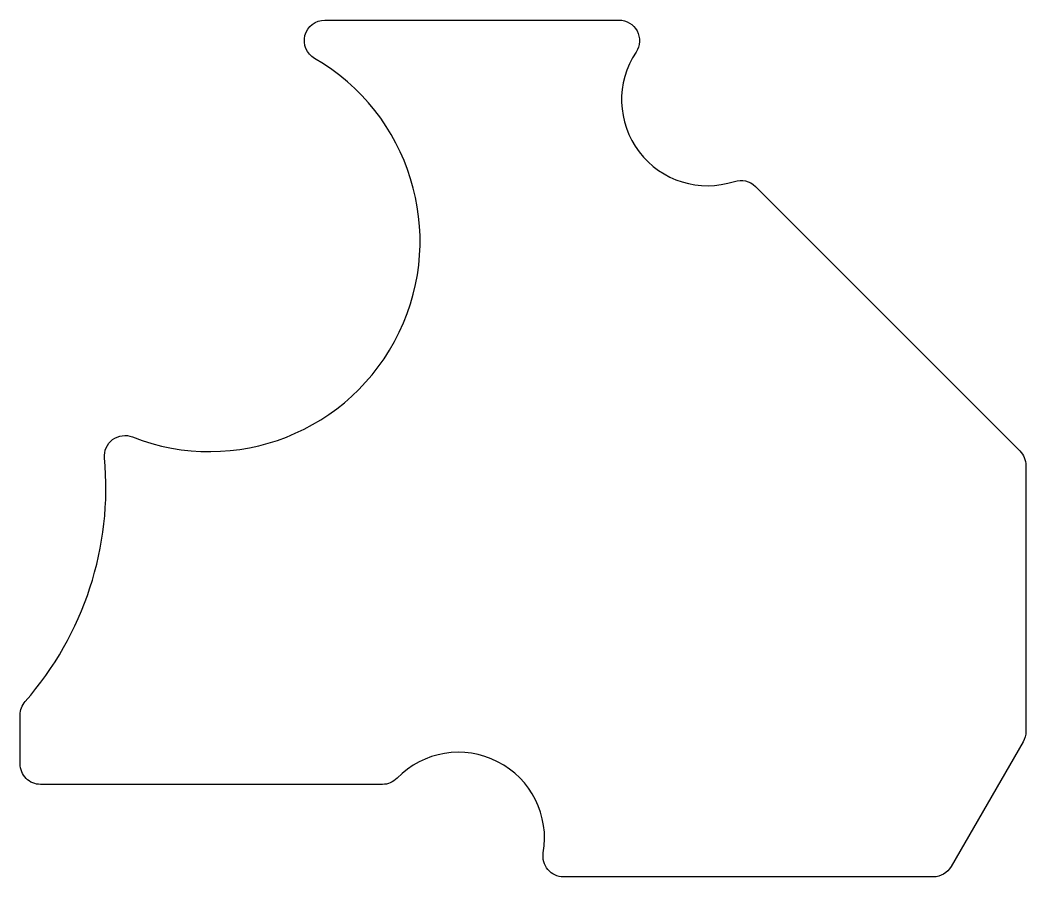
# Model space of a CAD drawing. Header units: millimetres. Extents: x -7.4 to 31.8, y -46.2 to -12.8.
import ezdxf

# ---------------------------------------------------------------- set-up
doc = ezdxf.new("R2010")
doc.units = ezdxf.units.MM
doc.layers.get('0').update_dxf_attribs({"linetype": 'CONTINUOUS'})

msp = doc.modelspace()

# ---------------------------------------------------------------- linework, layer by layer
msp.add_lwpolyline([(-3.002, -29.031, 0.928816), (4.091, -14.293, -0.767837), (4.49, -12.8), (15.946, -12.8, -0.598822), (16.612, -14.043, 0.712547), (20.448, -19.082, -0.283114), (21.264, -19.276), (31.566, -29.578, -0.198912), (31.8, -30.143), (31.8, -40.506, -0.131652), (31.693, -40.906), (28.889, -45.762, -0.267949), (28.197, -46.162), (13.791, -46.162, -0.464772), (13.002, -45.227, 0.735785), (7.304, -42.321, -0.201951), (6.731, -42.562), (-6.58, -42.562, -0.414214), (-7.38, -41.762), (-7.38, -39.858, -0.182442), (-7.18, -39.329, 0.206258), (-4.091, -29.849, -0.558488)], format="xyb", close=True)

doc.saveas('drawing.dxf')
